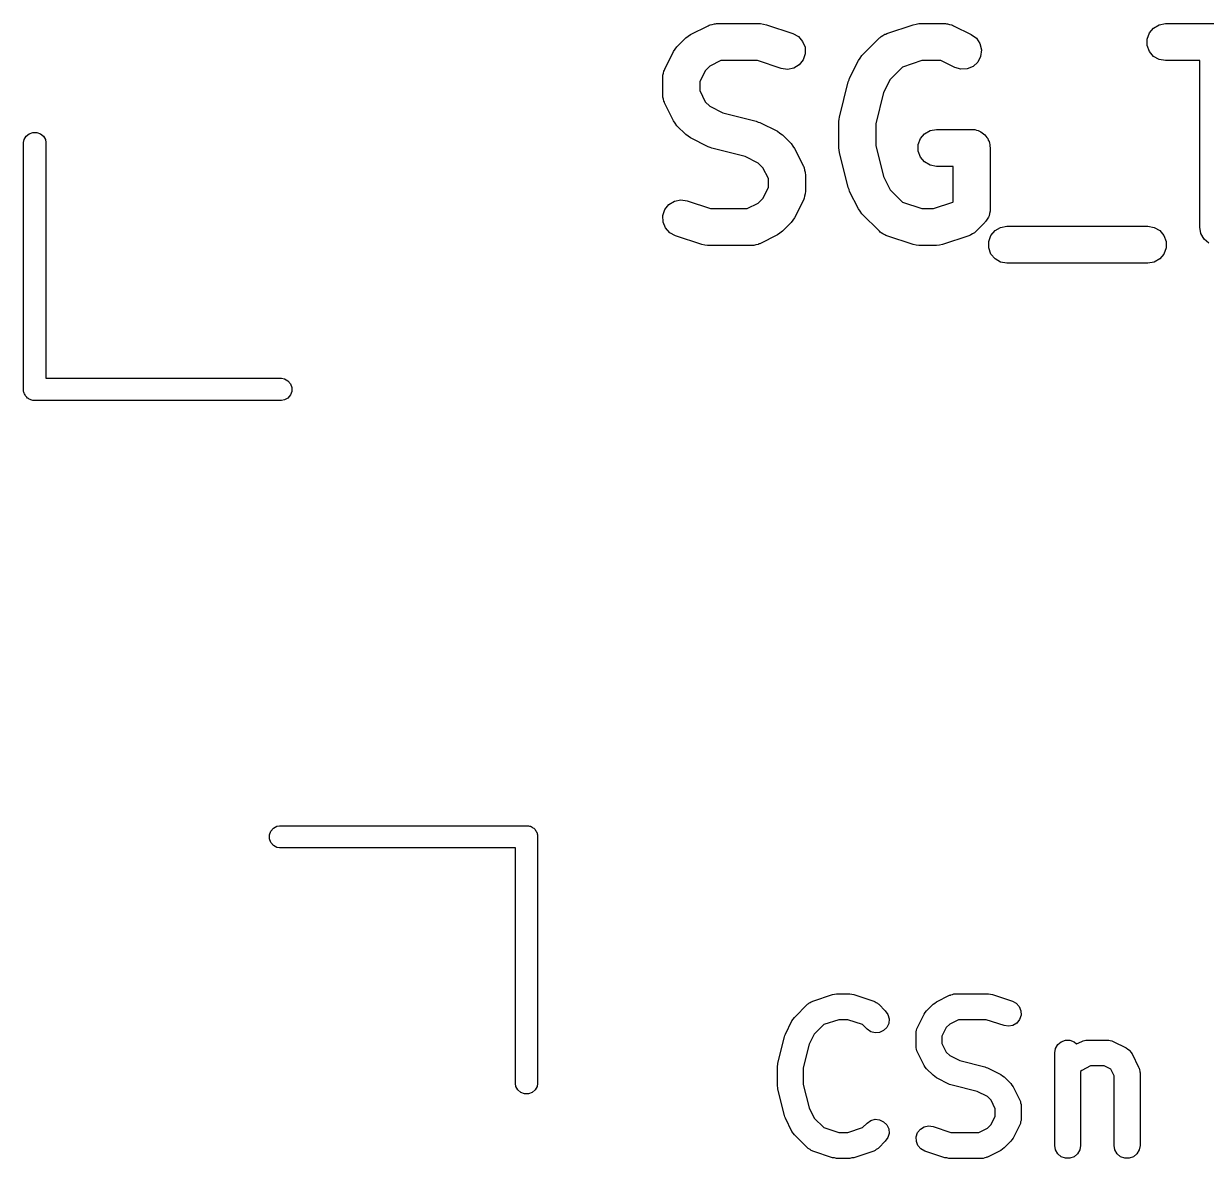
# Model space of a CAD drawing. Extents: x 78 to 141.7, y -125.4 to -84.3.
# Drawn here: x 78.93 to 85.33, y -114.12 to -107.99 of the extents above; entities that cross this region are included whole.
import ezdxf

# ---------------------------------------------------------------- set-up
doc = ezdxf.new("R2010")
doc.units = 0
doc.header["$MEASUREMENT"] = 0
doc.layers.add('BLACK', color=7, linetype='CONTINUOUS')

msp = doc.modelspace()

# ---------------------------------------------------------------- linework, layer by layer
at = {"layer": 'BLACK', "linetype": 'CONTINUOUS'}
for p, q in [((82.6406, -107.996), (82.6456, -107.993)), ((82.6456, -107.993), (82.6572, -107.991)), ((82.6572, -107.991), (82.6684, -107.988)), ((82.6684, -107.988), (82.6742, -107.988)), ((82.6742, -107.988), (82.6798, -107.987)), ((82.6798, -107.987), (82.9179, -107.987)), ((82.9179, -107.987), (82.9337, -107.99)), ((82.9337, -107.99), (82.9496, -107.993)), ((82.9496, -107.993), (83.0924, -108.04)), ((83.6006, -108.04), (83.7434, -107.993)), ((83.7434, -107.993), (83.7593, -107.99)), ((83.7593, -107.99), (83.7751, -107.987)), ((83.7751, -107.987), (83.9179, -107.987)), ((83.9179, -107.987), (83.9236, -107.988)), ((83.9236, -107.988), (83.9294, -107.988)), ((83.9294, -107.988), (83.9406, -107.991)), ((83.9406, -107.991), (83.9521, -107.993)), ((83.9521, -107.993), (83.9571, -107.996)), ((85.0441, -108.011), (85.0742, -107.993)), ((85.0742, -107.993), (85.1084, -107.987)), ((85.1084, -107.987), (85.6798, -107.987)), ((82.5139, -108.064), (82.527, -108.055)), ((82.527, -108.055), (82.5399, -108.046)), ((82.5399, -108.046), (82.6351, -107.998)), ((82.6351, -107.998), (82.6406, -107.996)), ((83.0924, -108.04), (83.1229, -108.057)), ((83.1229, -108.057), (83.146, -108.083)), ((83.5662, -108.061), (83.5701, -108.057)), ((83.5701, -108.057), (83.5804, -108.051)), ((83.5804, -108.051), (83.59, -108.044)), ((83.59, -108.044), (83.5955, -108.043)), ((83.5955, -108.043), (83.6006, -108.04)), ((83.9571, -107.996), (83.9626, -107.998)), ((83.9626, -107.998), (84.0579, -108.046)), ((84.0579, -108.046), (84.0858, -108.066)), ((85.0099, -108.07), (85.0218, -108.037)), ((85.0218, -108.037), (85.0441, -108.011)), ((82.4571, -108.125), (82.4663, -108.112)), ((82.4663, -108.112), (82.5139, -108.064)), ((83.146, -108.083), (83.1588, -108.115)), ((83.1588, -108.115), (83.1597, -108.15)), ((83.4663, -108.16), (83.5615, -108.064)), ((83.5615, -108.064), (83.5662, -108.061)), ((84.0858, -108.066), (84.1049, -108.095)), ((84.1049, -108.095), (84.113, -108.129)), ((85.0099, -108.105), (85.0099, -108.07)), ((85.0218, -108.137), (85.0099, -108.105)), ((82.3999, -108.233), (82.4475, -108.138)), ((82.4475, -108.138), (82.4571, -108.125)), ((83.1487, -108.183), (83.1271, -108.21)), ((83.1597, -108.15), (83.1487, -108.183)), ((83.4475, -108.186), (83.4571, -108.173)), ((83.4571, -108.173), (83.4663, -108.16)), ((84.109, -108.164), (84.0935, -108.195)), ((84.113, -108.129), (84.109, -108.164)), ((85.0441, -108.164), (85.0218, -108.137)), ((85.0742, -108.181), (85.0441, -108.164)), ((85.1084, -108.187), (85.0742, -108.181)), ((82.3934, -108.255), (82.3954, -108.244)), ((82.3954, -108.244), (82.3983, -108.239)), ((82.3983, -108.239), (82.3999, -108.233)), ((82.6192, -108.242), (82.5894, -108.301)), ((82.6438, -108.217), (82.6192, -108.242)), ((82.7034, -108.187), (82.6438, -108.217)), ((82.9017, -108.187), (82.7034, -108.187)), ((83.0292, -108.23), (82.9017, -108.187)), ((83.0635, -108.235), (83.0292, -108.23)), ((83.0975, -108.228), (83.0635, -108.235)), ((83.1271, -108.21), (83.0975, -108.228)), ((83.3999, -108.281), (83.4475, -108.186)), ((83.6862, -108.222), (83.6192, -108.289)), ((83.7913, -108.187), (83.6862, -108.222)), ((83.8943, -108.187), (83.7913, -108.187)), ((83.9684, -108.224), (83.8943, -108.187)), ((84.0017, -108.234), (83.9684, -108.224)), ((84.0364, -108.232), (84.0017, -108.234)), ((84.0683, -108.218), (84.0364, -108.232)), ((84.0935, -108.195), (84.0683, -108.218)), ((85.2941, -108.187), (85.1084, -108.187)), ((85.2941, -109.087), (85.2941, -108.187)), ((82.3894, -108.278), (82.3904, -108.272)), ((82.3894, -108.373), (82.3894, -108.278)), ((82.39, -108.266), (82.3934, -108.255)), ((82.3904, -108.272), (82.39, -108.266)), ((82.5894, -108.301), (82.5894, -108.349)), ((83.3447, -108.492), (83.3923, -108.301)), ((83.3923, -108.301), (83.3968, -108.291)), ((83.3968, -108.291), (83.3999, -108.281)), ((83.6192, -108.289), (83.5837, -108.36)), ((82.3904, -108.379), (82.3894, -108.373)), ((82.5894, -108.349), (82.6192, -108.409)), ((83.5837, -108.36), (83.5417, -108.528)), ((82.39, -108.385), (82.3904, -108.379)), ((82.3934, -108.396), (82.39, -108.385)), ((82.3954, -108.407), (82.3934, -108.396)), ((82.3983, -108.412), (82.3954, -108.407)), ((82.3999, -108.418), (82.3983, -108.412)), ((82.4475, -108.513), (82.3999, -108.418)), ((82.6192, -108.409), (82.6438, -108.434)), ((82.6438, -108.434), (82.7147, -108.469)), ((82.7147, -108.469), (82.8946, -108.514)), ((83.3417, -108.516), (83.3439, -108.504)), ((83.3439, -108.504), (83.3447, -108.492)), ((82.4571, -108.526), (82.4475, -108.513)), ((82.4663, -108.539), (82.4571, -108.526)), ((82.5139, -108.587), (82.4663, -108.539)), ((82.8946, -108.514), (82.9045, -108.519)), ((82.9045, -108.519), (82.915, -108.522)), ((82.915, -108.522), (83.0103, -108.569)), ((83.3417, -108.659), (83.3417, -108.516)), ((83.5417, -108.528), (83.5417, -108.646)), ((83.806, -108.582), (83.8361, -108.565)), ((83.8361, -108.565), (83.8703, -108.559)), ((83.8703, -108.559), (84.0608, -108.559)), ((84.0608, -108.559), (84.0694, -108.56)), ((84.0694, -108.56), (84.0781, -108.56)), ((84.0781, -108.56), (84.0864, -108.563)), ((84.0864, -108.563), (84.095, -108.565)), ((84.095, -108.565), (84.1026, -108.569)), ((78.9321, -108.63), (78.9349, -108.614)), ((78.9321, -109.97), (78.9321, -108.63)), ((78.9349, -108.614), (78.9454, -108.596)), ((78.9454, -108.596), (78.9617, -108.582)), ((78.9617, -108.582), (78.9815, -108.575)), ((78.9815, -108.575), (79.0027, -108.575)), ((79.0027, -108.575), (79.0226, -108.582)), ((79.0226, -108.582), (79.0388, -108.596)), ((79.0388, -108.596), (79.0494, -108.614)), ((79.0494, -108.614), (79.0521, -108.63)), ((79.0521, -108.63), (79.0521, -109.905)), ((82.527, -108.596), (82.5139, -108.587)), ((82.5399, -108.605), (82.527, -108.596)), ((82.6351, -108.653), (82.5399, -108.605)), ((83.0103, -108.569), (83.0231, -108.579)), ((83.0231, -108.579), (83.0363, -108.588)), ((83.0363, -108.588), (83.0839, -108.636)), ((83.7718, -108.641), (83.7837, -108.609)), ((83.7837, -108.609), (83.806, -108.582)), ((84.1026, -108.569), (84.1108, -108.572)), ((84.1108, -108.572), (84.1175, -108.578)), ((84.1175, -108.578), (84.1251, -108.582)), ((84.1251, -108.582), (84.1307, -108.589)), ((84.1307, -108.589), (84.1374, -108.595)), ((84.1374, -108.595), (84.1418, -108.602)), ((84.1418, -108.602), (84.1474, -108.609)), ((84.1474, -108.609), (84.1504, -108.617)), ((84.1504, -108.617), (84.1548, -108.625)), ((84.1548, -108.625), (84.1563, -108.633)), ((82.6456, -108.656), (82.6351, -108.653)), ((82.6556, -108.661), (82.6456, -108.656)), ((82.8354, -108.706), (82.6556, -108.661)), ((83.0839, -108.636), (83.0931, -108.649)), ((83.0931, -108.649), (83.1026, -108.662)), ((83.1026, -108.662), (83.1502, -108.757)), ((83.3439, -108.671), (83.3417, -108.659)), ((83.3447, -108.683), (83.3439, -108.671)), ((83.3923, -108.874), (83.3447, -108.683)), ((83.5417, -108.646), (83.5837, -108.814)), ((83.7718, -108.676), (83.7718, -108.641)), ((83.7837, -108.709), (83.7718, -108.676)), ((84.1563, -108.633), (84.1593, -108.641)), ((84.1593, -108.641), (84.1593, -108.65)), ((84.1593, -108.65), (84.1608, -108.659)), ((84.1608, -108.659), (84.1608, -108.992)), ((82.9063, -108.741), (82.8354, -108.706)), ((82.931, -108.766), (82.9063, -108.741)), ((83.1502, -108.757), (83.1519, -108.762)), ((83.806, -108.735), (83.7837, -108.709)), ((83.8361, -108.753), (83.806, -108.735)), ((83.8703, -108.759), (83.8361, -108.753)), ((83.9608, -108.759), (83.8703, -108.759)), ((83.9608, -108.951), (83.9608, -108.759)), ((82.9608, -108.825), (82.931, -108.766)), ((83.1519, -108.762), (83.1548, -108.767)), ((83.1548, -108.767), (83.1568, -108.779)), ((83.1568, -108.779), (83.1601, -108.79)), ((83.1601, -108.79), (83.1598, -108.796)), ((83.1598, -108.796), (83.1608, -108.802)), ((83.1608, -108.802), (83.1608, -108.897)), ((83.5837, -108.814), (83.6192, -108.885)), ((82.931, -108.933), (82.9608, -108.873)), ((82.9608, -108.873), (82.9608, -108.825)), ((83.3968, -108.884), (83.3923, -108.874)), ((83.3999, -108.894), (83.3968, -108.884)), ((83.6192, -108.885), (83.6862, -108.952)), ((82.423, -108.965), (82.4526, -108.947)), ((82.4526, -108.947), (82.4866, -108.94)), ((82.4866, -108.94), (82.521, -108.945)), ((82.521, -108.945), (82.6484, -108.987)), ((82.9063, -108.958), (82.931, -108.933)), ((83.1502, -108.942), (83.1026, -109.037)), ((83.1519, -108.936), (83.1502, -108.942)), ((83.1548, -108.931), (83.1519, -108.936)), ((83.1568, -108.92), (83.1548, -108.931)), ((83.1601, -108.908), (83.1568, -108.92)), ((83.1608, -108.897), (83.1598, -108.903)), ((83.1598, -108.903), (83.1601, -108.908)), ((83.4475, -108.989), (83.3999, -108.894)), ((83.6862, -108.952), (83.7913, -108.987)), ((83.8541, -108.987), (83.9591, -108.952)), ((83.9591, -108.952), (83.9608, -108.951)), ((82.3904, -109.025), (82.4014, -108.992)), ((82.4014, -108.992), (82.423, -108.965)), ((82.6484, -108.987), (82.8467, -108.987)), ((82.8467, -108.987), (82.9063, -108.958)), ((83.4571, -109.002), (83.4475, -108.989)), ((83.4663, -109.015), (83.4571, -109.002)), ((83.5615, -109.11), (83.4663, -109.015)), ((83.7913, -108.987), (83.8541, -108.987)), ((84.157, -109.013), (84.1548, -109.026)), ((84.1604, -109.001), (84.157, -109.013)), ((84.1608, -108.992), (84.16, -108.996)), ((84.16, -108.996), (84.1604, -109.001)), ((82.3914, -109.06), (82.3904, -109.025)), ((82.4042, -109.092), (82.3914, -109.06)), ((83.0839, -109.063), (83.0363, -109.11)), ((83.0931, -109.05), (83.0839, -109.063)), ((83.1026, -109.037), (83.0931, -109.05)), ((84.1315, -109.063), (84.0839, -109.11)), ((84.134, -109.059), (84.1315, -109.063)), ((84.1374, -109.056), (84.134, -109.059)), ((84.1439, -109.045), (84.1374, -109.056)), ((84.1514, -109.034), (84.1439, -109.045)), ((84.1526, -109.03), (84.1514, -109.034)), ((84.1548, -109.026), (84.1526, -109.03)), ((82.4272, -109.118), (82.4042, -109.092)), ((82.4577, -109.135), (82.4272, -109.118)), ((82.6006, -109.182), (82.4577, -109.135)), ((83.0103, -109.129), (82.915, -109.177)), ((83.0231, -109.12), (83.0103, -109.129)), ((83.0363, -109.11), (83.0231, -109.12)), ((83.5662, -109.114), (83.5615, -109.11)), ((83.5701, -109.118), (83.5662, -109.114)), ((83.5803, -109.124), (83.5701, -109.118)), ((83.59, -109.13), (83.5803, -109.124)), ((83.5955, -109.132), (83.59, -109.13)), ((83.6006, -109.135), (83.5955, -109.132)), ((83.7434, -109.182), (83.6006, -109.135)), ((84.0448, -109.135), (83.9019, -109.182)), ((84.0499, -109.132), (84.0448, -109.135)), ((84.0554, -109.13), (84.0499, -109.132)), ((84.065, -109.124), (84.0554, -109.13)), ((84.0753, -109.118), (84.065, -109.124)), ((84.0791, -109.114), (84.0753, -109.118)), ((84.0839, -109.11), (84.0791, -109.114)), ((84.1528, -109.165), (84.1647, -109.133)), ((84.1647, -109.133), (84.187, -109.106)), ((84.187, -109.106), (84.2171, -109.089)), ((84.2171, -109.089), (84.2513, -109.083)), ((84.2513, -109.083), (85.0132, -109.083)), ((85.0132, -109.083), (85.0474, -109.089)), ((85.0474, -109.089), (85.0774, -109.106)), ((85.0774, -109.106), (85.0998, -109.133)), ((85.0998, -109.133), (85.1116, -109.165)), ((85.3002, -109.122), (85.2941, -109.087)), ((85.3175, -109.152), (85.3002, -109.122)), ((82.6164, -109.185), (82.6006, -109.182)), ((82.6322, -109.187), (82.6164, -109.185)), ((82.8703, -109.187), (82.6322, -109.187)), ((82.876, -109.186), (82.8703, -109.187)), ((82.8817, -109.187), (82.876, -109.186)), ((82.893, -109.183), (82.8817, -109.187)), ((82.9045, -109.181), (82.893, -109.183)), ((82.9095, -109.178), (82.9045, -109.181)), ((82.915, -109.177), (82.9095, -109.178)), ((83.7593, -109.185), (83.7434, -109.182)), ((83.7751, -109.187), (83.7593, -109.185)), ((83.8703, -109.187), (83.7751, -109.187)), ((83.8861, -109.185), (83.8703, -109.187)), ((83.9019, -109.182), (83.8861, -109.185)), ((84.1528, -109.2), (84.1528, -109.165)), ((84.1647, -109.233), (84.1528, -109.2)), ((85.1116, -109.2), (85.0998, -109.233)), ((85.1116, -109.165), (85.1116, -109.2)), ((85.3441, -109.174), (85.3175, -109.152)), ((84.187, -109.259), (84.1647, -109.233)), ((84.2171, -109.277), (84.187, -109.259)), ((85.0774, -109.259), (85.0474, -109.277)), ((85.0998, -109.233), (85.0774, -109.259)), ((84.2513, -109.283), (84.2171, -109.277)), ((85.0132, -109.283), (84.2513, -109.283)), ((85.0474, -109.277), (85.0132, -109.283)), ((79.0521, -109.905), (80.3274, -109.905)), ((80.3274, -109.905), (80.343, -109.908)), ((80.343, -109.908), (80.3613, -109.918)), ((78.9321, -109.976), (78.9321, -109.97)), ((78.9321, -109.97), (78.9321, -109.97)), ((78.9339, -109.981), (78.9321, -109.976)), ((80.3613, -109.918), (80.3749, -109.935)), ((80.3749, -109.935), (80.3821, -109.954)), ((80.3821, -109.976), (80.3749, -109.995)), ((80.3821, -109.954), (80.3821, -109.976)), ((78.9349, -109.986), (78.9339, -109.981)), ((78.9375, -109.99), (78.9349, -109.986)), ((78.9394, -109.995), (78.9375, -109.99)), ((78.9428, -110), (78.9394, -109.995)), ((78.9454, -110.004), (78.9428, -110)), ((78.9495, -110.008), (78.9454, -110.004)), ((78.953, -110.012), (78.9495, -110.008)), ((78.9576, -110.014), (78.953, -110.012)), ((78.9617, -110.018), (78.9576, -110.014)), ((78.9667, -110.02), (78.9617, -110.018)), ((78.9713, -110.022), (78.9667, -110.02)), ((78.9765, -110.023), (78.9713, -110.022)), ((78.9815, -110.025), (78.9765, -110.023)), ((78.9869, -110.025), (78.9815, -110.025)), ((80.3274, -110.025), (78.9869, -110.025)), ((78.9869, -110.025), (78.9869, -110.025)), ((80.343, -110.022), (80.3274, -110.025)), ((80.3613, -110.012), (80.343, -110.022)), ((80.3749, -109.995), (80.3613, -110.012)), ((80.2694, -112.355), (80.283, -112.338)), ((80.283, -112.338), (80.3013, -112.328)), ((80.3013, -112.328), (80.3169, -112.325)), ((80.3169, -112.325), (81.6574, -112.325)), ((81.6574, -112.325), (81.6627, -112.325)), ((81.6574, -112.325), (81.6574, -112.325)), ((81.6627, -112.325), (81.6677, -112.327)), ((81.6677, -112.327), (81.673, -112.328)), ((81.673, -112.328), (81.6776, -112.33)), ((81.6776, -112.33), (81.6826, -112.332)), ((81.6826, -112.332), (81.6867, -112.336)), ((81.6867, -112.336), (81.6913, -112.338)), ((81.6913, -112.338), (81.6947, -112.342)), ((81.6947, -112.342), (81.6988, -112.346)), ((80.2621, -112.374), (80.2694, -112.355)), ((80.2621, -112.396), (80.2621, -112.374)), ((80.2694, -112.415), (80.2621, -112.396)), ((81.6988, -112.346), (81.7015, -112.35)), ((81.7015, -112.35), (81.7049, -112.355)), ((81.7049, -112.355), (81.7067, -112.36)), ((81.7067, -112.36), (81.7094, -112.364)), ((81.7094, -112.364), (81.7103, -112.369)), ((81.7103, -112.369), (81.7121, -112.374)), ((81.7121, -112.374), (81.7121, -112.38)), ((81.7121, -112.38), (81.7121, -112.38)), ((81.7121, -112.38), (81.7121, -113.72)), ((80.283, -112.432), (80.2694, -112.415)), ((80.3013, -112.442), (80.283, -112.432)), ((80.3169, -112.445), (80.3013, -112.442)), ((81.5921, -112.445), (80.3169, -112.445)), ((81.5921, -113.72), (81.5921, -112.445)), ((83.2003, -113.274), (83.3074, -113.238)), ((83.3074, -113.238), (83.3185, -113.236)), ((83.3185, -113.236), (83.3295, -113.234)), ((83.3295, -113.234), (83.401, -113.234)), ((83.401, -113.234), (83.412, -113.236)), ((83.412, -113.236), (83.4231, -113.238)), ((83.4231, -113.238), (83.5303, -113.274)), ((83.945, -113.241), (83.9485, -113.239)), ((83.9485, -113.239), (83.9565, -113.237)), ((83.9565, -113.237), (83.9644, -113.235)), ((83.9644, -113.235), (83.9684, -113.235)), ((83.9684, -113.235), (83.9724, -113.234)), ((83.9724, -113.234), (84.151, -113.234)), ((84.151, -113.234), (84.162, -113.236)), ((84.162, -113.236), (84.1731, -113.238)), ((84.1731, -113.238), (84.2803, -113.274)), ((83.1015, -113.362), (83.1729, -113.291)), ((83.1729, -113.291), (83.1762, -113.288)), ((83.1762, -113.288), (83.1789, -113.285)), ((83.1789, -113.285), (83.1861, -113.281)), ((83.1861, -113.281), (83.1928, -113.277)), ((83.1928, -113.277), (83.1967, -113.276)), ((83.1967, -113.276), (83.2003, -113.274)), ((83.5303, -113.274), (83.5338, -113.276)), ((83.5338, -113.276), (83.5377, -113.277)), ((83.5377, -113.277), (83.5444, -113.281)), ((83.5444, -113.281), (83.5516, -113.285)), ((83.5516, -113.285), (83.5543, -113.288)), ((83.5543, -113.288), (83.5576, -113.291)), ((83.5576, -113.291), (83.5933, -113.326)), ((83.8158, -113.326), (83.8515, -113.291)), ((83.8515, -113.291), (83.8607, -113.284)), ((83.8607, -113.284), (83.8697, -113.277)), ((83.8697, -113.277), (83.9411, -113.242)), ((83.9411, -113.242), (83.945, -113.241)), ((84.2803, -113.274), (84.3016, -113.285)), ((84.3016, -113.285), (84.3178, -113.303)), ((84.3178, -113.303), (84.3267, -113.326)), ((83.0951, -113.371), (83.1015, -113.362)), ((83.5933, -113.326), (83.6073, -113.346)), ((83.6073, -113.346), (83.6136, -113.37)), ((83.7669, -113.416), (83.8027, -113.344)), ((83.8027, -113.344), (83.8093, -113.335)), ((83.8093, -113.335), (83.8158, -113.326)), ((84.3274, -113.35), (84.3197, -113.373)), ((84.3267, -113.326), (84.3274, -113.35)), ((83.0527, -113.452), (83.0884, -113.38)), ((83.0884, -113.38), (83.0951, -113.371)), ((83.2602, -113.401), (83.2085, -113.453)), ((83.3409, -113.374), (83.2602, -113.401)), ((83.3896, -113.374), (83.3409, -113.374)), ((83.4703, -113.401), (83.3896, -113.374)), ((83.4943, -113.425), (83.4703, -113.401)), ((83.5142, -113.439), (83.4943, -113.425)), ((83.6012, -113.416), (83.584, -113.433)), ((83.6114, -113.394), (83.6012, -113.416)), ((83.6136, -113.37), (83.6114, -113.394)), ((83.76, -113.439), (83.7623, -113.431)), ((83.7623, -113.431), (83.7638, -113.423)), ((83.7638, -113.423), (83.7658, -113.42)), ((83.7658, -113.42), (83.7669, -113.416)), ((83.9228, -113.417), (83.8995, -113.464)), ((83.9424, -113.398), (83.9228, -113.417)), ((83.9889, -113.374), (83.9424, -113.398)), ((84.1396, -113.374), (83.9889, -113.374)), ((84.236, -113.406), (84.1396, -113.374)), ((84.26, -113.41), (84.236, -113.406)), ((84.2838, -113.405), (84.26, -113.41)), ((84.3046, -113.392), (84.2838, -113.405)), ((84.3197, -113.373), (84.3046, -113.392)), ((83.0116, -113.609), (83.0474, -113.466)), ((83.0474, -113.466), (83.0505, -113.459)), ((83.0505, -113.459), (83.0527, -113.452)), ((83.2085, -113.453), (83.1813, -113.507)), ((83.5377, -113.445), (83.5142, -113.439)), ((83.5619, -113.443), (83.5377, -113.445)), ((83.584, -113.433), (83.5619, -113.443)), ((83.7595, -113.447), (83.7602, -113.443)), ((83.7595, -113.519), (83.7595, -113.447)), ((83.7602, -113.443), (83.76, -113.439)), ((83.8995, -113.464), (83.8995, -113.502)), ((84.5259, -113.509), (84.5445, -113.494)), ((84.5445, -113.494), (84.5674, -113.485)), ((84.5674, -113.485), (84.5917, -113.485)), ((84.5917, -113.485), (84.6145, -113.494)), ((84.6145, -113.494), (84.6283, -113.505)), ((84.6283, -113.505), (84.6554, -113.492)), ((84.6554, -113.492), (84.6593, -113.491)), ((84.6593, -113.491), (84.6627, -113.489)), ((84.6627, -113.489), (84.6708, -113.487)), ((84.6708, -113.487), (84.6787, -113.485)), ((84.6787, -113.485), (84.6827, -113.485)), ((84.6827, -113.485), (84.6867, -113.484)), ((84.6867, -113.484), (84.7938, -113.484)), ((84.7938, -113.484), (84.7978, -113.485)), ((84.7978, -113.485), (84.8018, -113.485)), ((84.8018, -113.485), (84.8097, -113.487)), ((84.8097, -113.487), (84.8178, -113.489)), ((84.8178, -113.489), (84.8213, -113.491)), ((84.8213, -113.491), (84.8251, -113.492)), ((84.8251, -113.492), (84.8966, -113.527)), ((83.1813, -113.507), (83.1495, -113.634)), ((83.7602, -113.523), (83.7595, -113.519)), ((83.76, -113.527), (83.7602, -113.523)), ((83.7623, -113.534), (83.76, -113.527)), ((83.7638, -113.543), (83.7623, -113.534)), ((83.7658, -113.546), (83.7638, -113.543)), ((83.7669, -113.55), (83.7658, -113.546)), ((83.8027, -113.621), (83.7669, -113.55)), ((83.8995, -113.502), (83.9228, -113.549)), ((83.9228, -113.549), (83.9424, -113.568)), ((84.5095, -113.554), (84.5138, -113.53)), ((84.5095, -114.054), (84.5095, -113.554)), ((84.5138, -113.53), (84.5259, -113.509)), ((84.8966, -113.527), (84.9048, -113.534)), ((84.9048, -113.534), (84.9134, -113.539)), ((84.9134, -113.539), (84.9145, -113.541)), ((84.9145, -113.541), (84.9161, -113.542)), ((84.9161, -113.542), (84.9217, -113.55)), ((84.9217, -113.55), (84.9279, -113.559)), ((84.9279, -113.559), (84.9636, -113.63)), ((83.0095, -113.626), (83.011, -113.617)), ((83.011, -113.617), (83.0116, -113.609)), ((83.8093, -113.63), (83.8027, -113.621)), ((83.9424, -113.568), (83.9968, -113.595)), ((83.9968, -113.595), (84.1322, -113.629)), ((83.0095, -113.733), (83.0095, -113.626)), ((83.1495, -113.634), (83.1495, -113.724)), ((83.8158, -113.639), (83.8093, -113.63)), ((83.8515, -113.675), (83.8158, -113.639)), ((83.8607, -113.682), (83.8515, -113.675)), ((83.8697, -113.688), (83.8607, -113.682)), ((84.1322, -113.629), (84.1392, -113.632)), ((84.1392, -113.632), (84.1466, -113.635)), ((84.1466, -113.635), (84.218, -113.67)), ((84.218, -113.67), (84.227, -113.677)), ((84.227, -113.677), (84.2362, -113.683)), ((84.2362, -113.683), (84.2719, -113.719)), ((84.6567, -113.648), (84.6495, -113.655)), ((84.6495, -113.655), (84.6495, -114.054)), ((84.7032, -113.624), (84.6567, -113.648)), ((84.7773, -113.624), (84.7032, -113.624)), ((84.8131, -113.642), (84.7773, -113.624)), ((84.831, -113.678), (84.8131, -113.642)), ((84.831, -114.054), (84.831, -113.678)), ((84.9636, -113.63), (84.9647, -113.634)), ((84.9647, -113.634), (84.9668, -113.637)), ((84.9668, -113.637), (84.9682, -113.646)), ((84.9682, -113.646), (84.9705, -113.653)), ((84.9705, -113.653), (84.9703, -113.657)), ((84.9703, -113.657), (84.971, -113.661)), ((84.971, -113.661), (84.971, -114.054)), ((81.5949, -113.736), (81.5921, -113.72)), ((81.6054, -113.754), (81.5949, -113.736)), ((81.7094, -113.736), (81.6988, -113.754)), ((81.7121, -113.72), (81.7094, -113.736)), ((83.011, -113.741), (83.0095, -113.733)), ((83.0116, -113.75), (83.011, -113.741)), ((83.0474, -113.893), (83.0116, -113.75)), ((83.1495, -113.724), (83.1813, -113.851)), ((83.9411, -113.724), (83.8697, -113.688)), ((83.9484, -113.726), (83.9411, -113.724)), ((83.9554, -113.729), (83.9484, -113.726)), ((84.0908, -113.763), (83.9554, -113.729)), ((84.2719, -113.719), (84.2783, -113.728)), ((84.2783, -113.728), (84.285, -113.737)), ((84.285, -113.737), (84.3207, -113.809)), ((81.6217, -113.768), (81.6054, -113.754)), ((81.6415, -113.775), (81.6217, -113.768)), ((81.6627, -113.775), (81.6415, -113.775)), ((81.6826, -113.768), (81.6627, -113.775)), ((81.6988, -113.754), (81.6826, -113.768)), ((84.1452, -113.79), (84.0908, -113.763)), ((84.1649, -113.81), (84.1452, -113.79)), ((84.1881, -113.857), (84.1649, -113.81)), ((84.3207, -113.809), (84.3219, -113.813)), ((84.3219, -113.813), (84.3239, -113.816)), ((83.1813, -113.851), (83.2085, -113.906)), ((84.1881, -113.895), (84.1881, -113.857)), ((84.3239, -113.816), (84.3253, -113.824)), ((84.3253, -113.824), (84.3277, -113.832)), ((84.3277, -113.832), (84.3274, -113.836)), ((84.3274, -113.836), (84.3281, -113.84)), ((84.3281, -113.84), (84.3281, -113.911)), ((83.0505, -113.9), (83.0474, -113.893)), ((83.0527, -113.907), (83.0505, -113.9)), ((83.0884, -113.978), (83.0527, -113.907)), ((83.2085, -113.906), (83.2602, -113.957)), ((83.4703, -113.957), (83.4943, -113.933)), ((83.4943, -113.933), (83.5142, -113.919)), ((83.5142, -113.919), (83.5377, -113.913)), ((83.5377, -113.913), (83.5619, -113.915)), ((83.5619, -113.915), (83.584, -113.926)), ((83.584, -113.926), (83.6012, -113.943)), ((83.6012, -113.943), (83.6114, -113.965)), ((84.1452, -113.961), (84.1649, -113.941)), ((84.1649, -113.941), (84.1881, -113.895)), ((84.3207, -113.943), (84.285, -114.014)), ((84.3219, -113.939), (84.3207, -113.943)), ((84.3239, -113.935), (84.3219, -113.939)), ((84.3253, -113.927), (84.3239, -113.935)), ((84.3277, -113.919), (84.3253, -113.927)), ((84.3281, -113.911), (84.3274, -113.915)), ((84.3274, -113.915), (84.3277, -113.919)), ((83.095, -113.987), (83.0884, -113.978)), ((83.1015, -113.997), (83.095, -113.987)), ((83.1729, -114.068), (83.1015, -113.997)), ((83.2602, -113.957), (83.3409, -113.984)), ((83.3409, -113.984), (83.3896, -113.984)), ((83.3896, -113.984), (83.4703, -113.957)), ((83.6136, -113.989), (83.6073, -114.012)), ((83.6114, -113.965), (83.6136, -113.989)), ((83.7603, -114.008), (83.768, -113.985)), ((83.768, -113.985), (83.7831, -113.966)), ((83.7831, -113.966), (83.8038, -113.953)), ((83.8038, -113.953), (83.8276, -113.949)), ((83.8276, -113.949), (83.8517, -113.952)), ((83.8517, -113.952), (83.948, -113.984)), ((83.948, -113.984), (84.0987, -113.984)), ((84.0987, -113.984), (84.1452, -113.961)), ((83.1762, -114.07), (83.1729, -114.068)), ((83.1789, -114.073), (83.1762, -114.07)), ((83.5543, -114.07), (83.5516, -114.073)), ((83.5576, -114.068), (83.5543, -114.07)), ((83.5933, -114.032), (83.5576, -114.068)), ((83.6073, -114.012), (83.5933, -114.032)), ((83.761, -114.033), (83.7603, -114.008)), ((83.7699, -114.055), (83.761, -114.033)), ((83.786, -114.073), (83.7699, -114.055)), ((84.2362, -114.068), (84.227, -114.074)), ((84.2719, -114.032), (84.2362, -114.068)), ((84.2783, -114.023), (84.2719, -114.032)), ((84.285, -114.014), (84.2783, -114.023)), ((84.5138, -114.078), (84.5095, -114.054)), ((84.6495, -114.054), (84.6453, -114.078)), ((84.8352, -114.078), (84.831, -114.054)), ((84.971, -114.054), (84.9668, -114.078)), ((83.1861, -114.077), (83.1789, -114.073)), ((83.1928, -114.082), (83.1861, -114.077)), ((83.1967, -114.083), (83.1928, -114.082)), ((83.2003, -114.085), (83.1967, -114.083)), ((83.3074, -114.121), (83.2003, -114.085)), ((83.3185, -114.122), (83.3074, -114.121)), ((83.3295, -114.124), (83.3185, -114.122)), ((83.401, -114.124), (83.3295, -114.124)), ((83.412, -114.122), (83.401, -114.124)), ((83.4231, -114.121), (83.412, -114.122)), ((83.5303, -114.085), (83.4231, -114.121)), ((83.5338, -114.083), (83.5303, -114.085)), ((83.5377, -114.082), (83.5338, -114.083)), ((83.5444, -114.077), (83.5377, -114.082)), ((83.5516, -114.073), (83.5444, -114.077)), ((83.8074, -114.085), (83.786, -114.073)), ((83.9146, -114.121), (83.8074, -114.085)), ((83.9256, -114.122), (83.9146, -114.121)), ((83.9367, -114.124), (83.9256, -114.122)), ((84.1153, -114.124), (83.9367, -114.124)), ((84.1192, -114.124), (84.1153, -114.124)), ((84.1233, -114.124), (84.1192, -114.124)), ((84.1311, -114.121), (84.1233, -114.124)), ((84.1392, -114.12), (84.1311, -114.121)), ((84.1427, -114.118), (84.1392, -114.12)), ((84.1466, -114.117), (84.1427, -114.118)), ((84.218, -114.081), (84.1466, -114.117)), ((84.227, -114.074), (84.218, -114.081)), ((84.5259, -114.099), (84.5138, -114.078)), ((84.5445, -114.115), (84.5259, -114.099)), ((84.5674, -114.123), (84.5445, -114.115)), ((84.5917, -114.123), (84.5674, -114.123)), ((84.6145, -114.115), (84.5917, -114.123)), ((84.6332, -114.099), (84.6145, -114.115)), ((84.6453, -114.078), (84.6332, -114.099)), ((84.8474, -114.099), (84.8352, -114.078)), ((84.866, -114.115), (84.8474, -114.099)), ((84.8888, -114.123), (84.866, -114.115)), ((84.9131, -114.123), (84.8888, -114.123)), ((84.936, -114.115), (84.9131, -114.123)), ((84.9546, -114.099), (84.936, -114.115)), ((84.9668, -114.078), (84.9546, -114.099))]:
    msp.add_line(p, q, dxfattribs=at)

doc.saveas('drawing.dxf')
